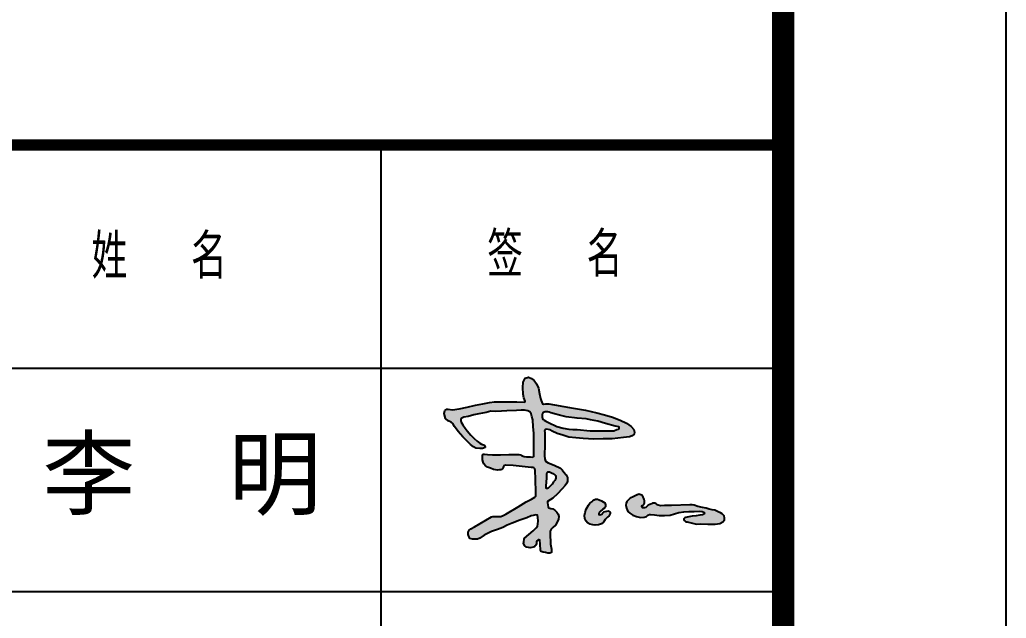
# Model space of a CAD drawing. Extents: x -417156 to 1571408, y 205758 to 1045562.
# Drawn here: x 1562570 to 1571408, y 912092 to 917454 of the extents above; entities that cross this region are included whole.
import ezdxf

# ---------------------------------------------------------------- set-up
doc = ezdxf.new("R2010")
doc.units = 0
doc.header["$LTSCALE"] = 1000
doc.header["$MEASUREMENT"] = 0
doc.layers.get('0').update_dxf_attribs({"linetype": 'CONTINUOUS'})
for name, color, linetype in [('PUB_TEXT', 7, 'CONTINUOUS'), ('PUB_TITLE', 4, 'CONTINUOUS'), ('签名', 255, 'CONTINUOUS')]:
    doc.layers.add(name, color=color, linetype=linetype)
doc.styles.add('-黑体', font='simhei.ttf', dxfattribs={"width": 0.8})
doc.styles.add('TQ', font='txt.shx', dxfattribs={"width": 0.8, "bigfont": 'hztxt.shx'})

msp = doc.modelspace()

# ---------------------------------------------------------------- hatches: boundary and pattern name
h = msp.add_hatch(color=7)
h.paths.add_polyline_path([(1567273.5, 913760), (1567271.4, 913771.9), (1567273.2, 913778.7), (1567278.9, 913783.8), (1567291.8, 913786.8), (1567318.8, 913779.5), (1567340, 913768), (1567385.8, 913747.2), (1567434.6, 913731.6), (1567490.7, 913715), (1567552.1, 913709.8), (1567618.6, 913702.6), (1567713.2, 913697.4), (1567798.4, 913698.4), (1567876.4, 913699.4), (1567980.4, 913712.5), (1568033.8, 913717.5), (1568057.6, 913727.3), (1568074.1, 913742.9), (1568078.2, 913760.2), (1568073.3, 913783.2), (1568049.4, 913811.1), (1568006.8, 913839.8), (1567949.5, 913867.8), (1567879.4, 913892.3), (1567809.2, 913915.7), (1567739.1, 913933.2), (1567638.3, 913955.4), (1567494.2, 913981.3), (1567311.1, 914012.8), (1567282.8, 914013.9), (1567263.7, 914011), (1567252.7, 914014.5), (1567247, 914026.7), (1567241.2, 914044), (1567237.1, 914060.4), (1567228.1, 914103.1), (1567216.6, 914152.4), (1567201, 914191), (1567180.4, 914222.2), (1567156.6, 914240.3), (1567127, 914251.8), (1567099.8, 914242.7), (1567080.1, 914207.4), (1567077.6, 914160.6), (1567080.2, 914099.3), (1567086.7, 914065.6), (1567099.1, 914037), (1567092.4, 914027.7), (1567024, 914029.6), (1566955.6, 914030.5), (1566824, 914032.2), (1566777.8, 914025.7), (1566717.7, 914013.7), (1566653.9, 914002.6), (1566578.1, 913984.2), (1566506, 913969.4), (1566448.7, 913959.2), (1566408.9, 913964.8), (1566396.9, 913964.8), (1566379.3, 913954.6), (1566373.8, 913926.9), (1566385, 913883.2), (1566409, 913860.1), (1566436.8, 913848.1), (1566450.6, 913837), (1566464.5, 913811.1), (1566498.7, 913765.9), (1566540.3, 913718.8), (1566610, 913649.6), (1566634.2, 913627.7), (1566657.6, 913616.7), (1566691.2, 913613.8), (1566717.5, 913613.8), (1566740.2, 913623.3), (1566739.7, 913626.3), (1566739.4, 913628.5), (1566737.7, 913634.1), (1566734.1, 913640.5), (1566725.8, 913646), (1566708.4, 913652.4), (1566693.4, 913661.5), (1566667.5, 913678.6), (1566640.7, 913701.7), (1566613, 913733.1), (1566579.7, 913771.9), (1566559.4, 913795), (1566539.2, 913823.8), (1566526.4, 913849.5), (1566520.7, 913863.3), (1566520.7, 913874.6), (1566525.2, 913881.4), (1566549.1, 913893.9), (1566588.6, 913901.1), (1566638.5, 913915.7), (1566682.1, 913925), (1566747.6, 913936.4), (1566790.2, 913947.9), (1566836.2, 913945.7), (1566886.1, 913948.8), (1566935, 913949.9), (1567020.2, 913953), (1567061.8, 913955.1), (1567092.9, 913957.1), (1567121, 913950.9), (1567139.7, 913941.6), (1567151.1, 913925), (1567159.4, 913901.1), (1567165.7, 913869.9), (1567170.9, 913807.6), (1567175, 913751.6), (1567175.6, 913573), (1567175, 913540.1), (1567167.5, 913534.3), (1567146.1, 913537.2), (1567109.6, 913539.5), (1567088.8, 913542.4), (1567066.3, 913550.5), (1567057, 913556.3), (1567040.7, 913558.4), (1566953.4, 913558.4), (1566876.5, 913557.2), (1566805.9, 913556.7), (1566760.8, 913560.1), (1566733.1, 913563), (1566722.1, 913561.9), (1566716.3, 913556.1), (1566715.7, 913535.9), (1566716.3, 913512.8), (1566722.1, 913490.8), (1566727.3, 913476.4), (1566744.1, 913459), (1566762, 913444.6), (1566786.9, 913435.4), (1566815.8, 913425), (1566850.4, 913419.9), (1566867.5, 913421.1), (1566881.9, 913422.4), (1566890, 913424.4), (1566896.1, 913431.1), (1566900.3, 913442.7), (1566903, 913450.7), (1566906.9, 913456.6), (1566921.6, 913464.1), (1566991, 913460.5), (1567151.4, 913443.9), (1567165.8, 913442.9), (1567176.7, 913440), (1567186.1, 913431.7), (1567188.7, 913415), (1567189.7, 913339.2), (1567195.3, 913219.2), (1567194.9, 913201.3), (1567193.3, 913185.9), (1567185, 913177.1), (1567155.4, 913160.6), (1567106.9, 913134.4), (1567035.4, 913090), (1566924.9, 913024.9), (1566900.1, 913013.6), (1566879.2, 913004.6), (1566859.9, 913004), (1566838.6, 913003.4), (1566821.3, 913005), (1566809.7, 913003.7), (1566796, 912999.6), (1566644.8, 912911), (1566612.9, 912893.6), (1566595.9, 912880.7), (1566587.7, 912862.7), (1566587.7, 912842.7), (1566595.9, 912818.6), (1566602.1, 912806.7), (1566627.8, 912800.6), (1566658.7, 912799.6), (1566671.5, 912801.6), (1566692.7, 912810.6), (1566732.2, 912836.5), (1566797, 912870), (1566851.2, 912888.1), (1566898.1, 912904.5), (1566938.4, 912925), (1566981.1, 912943.9), (1567051.2, 912970.1), (1567113.6, 912991.4), (1567152.3, 913009.5), (1567170.4, 913013.6), (1567194.2, 913020.2), (1567208.2, 913016.1), (1567210.6, 912995.5), (1567214.7, 912964.3), (1567212.3, 912936.4), (1567209.8, 912918.4), (1567196.7, 912901.1), (1567171.2, 912875.7), (1567131.7, 912843.6), (1567093.6, 912809.9), (1567088.6, 912800.8), (1567086.8, 912778.4), (1567084, 912760.6), (1567094.6, 912740.5), (1567109.6, 912730.4), (1567127.9, 912726.8), (1567143.5, 912724.5), (1567157.2, 912726.3), (1567169.1, 912727.7), (1567181.5, 912732.3), (1567188.8, 912741), (1567194.7, 912747.4), (1567199.3, 912760.6), (1567199.3, 912768.4), (1567200.7, 912777.1), (1567203.4, 912784.8), (1567211.2, 912791.7), (1567214.8, 912794), (1567221.2, 912795.8), (1567228.6, 912792.1), (1567230.9, 912782.5), (1567233.6, 912764.3), (1567233.9, 912743.1), (1567234.5, 912713.9), (1567234.5, 912700.9), (1567241.7, 912690.5), (1567259.9, 912685.3), (1567280.1, 912682.7), (1567302.2, 912676.2), (1567319.7, 912674.2), (1567333.1, 912680.4), (1567333.1, 912711.9), (1567326.5, 912756.6), (1567322, 912853.9), (1567321.3, 912872.2), (1567331.5, 912889), (1567347.6, 912905.8), (1567369.5, 912924.8), (1567388.6, 912960), (1567398.1, 912980.4), (1567399.5, 913005.3), (1567393.7, 913025), (1567381.2, 913044), (1567363.3, 913060.4), (1567346.5, 913071.4), (1567329.2, 913074.8), (1567309, 913081.2), (1567303.2, 913089.3), (1567300.9, 913109.5), (1567299.1, 913127.4), (1567298.3, 913139.5), (1567346.2, 913168.6), (1567388.3, 913206), (1567428.4, 913252.5), (1567457.7, 913280.3), (1567472.3, 913301.5), (1567478.9, 913321.2), (1567477.5, 913352.9), (1567464.3, 913378.4), (1567446, 913402.5), (1567428.5, 913423), (1567415.3, 913436.8), (1567358.2, 913462.5), (1567305.6, 913484.7), (1567280.1, 913499.4), (1567273.1, 913521.6), (1567270.7, 913548.4), (1567273.5, 913650.3)])
h.paths.add_polyline_path([(1567307.6, 913844.9), (1567284.8, 913857.7), (1567269.2, 913865.5), (1567258.3, 913873.3), (1567252.8, 913882.9), (1567251.9, 913896.6), (1567251.4, 913924), (1567254.3, 913927.5), (1567256.9, 913931.7), (1567262, 913935.9), (1567270, 913938.5), (1567277.8, 913940.1), (1567291.3, 913940.7), (1567301.9, 913940.4), (1567314.8, 913938.5), (1567328.7, 913934), (1567362, 913923.8), (1567407.3, 913910.9), (1567466.5, 913898), (1567563, 913885.8), (1567644, 913877.5), (1567683.5, 913871.2), (1567750, 913857.7), (1567818.6, 913835.9), (1567903.5, 913814.3), (1567923.9, 913810.6), (1567934.5, 913807.4), (1567939.7, 913804.1), (1567941, 913798.8), (1567941.4, 913794.4), (1567935.3, 913786.6), (1567920.3, 913782.2), (1567891.6, 913771.6), (1567852, 913771), (1567795.9, 913772.2), (1567742.2, 913772.2), (1567681.4, 913771), (1567565.4, 913783.9), (1567524.5, 913783.9), (1567489.5, 913786.3), (1567438.1, 913795.6), (1567383.1, 913809.6)], flags=16)
h.paths.add_polyline_path([(1567302, 913403.7), (1567308.5, 913404.8), (1567317.8, 913403.7), (1567345, 913388.4), (1567356, 913383.9), (1567363.3, 913377.9), (1567369.3, 913370.6), (1567372, 913361.5), (1567373.4, 913347.3), (1567370.2, 913337.3), (1567364.2, 913326.8), (1567353.7, 913313.1), (1567339.1, 913293.9), (1567324.9, 913279.7), (1567312.1, 913266.9), (1567304.3, 913257.3), (1567298.9, 913254.1), (1567292.8, 913254.3), (1567289.8, 913256.1), (1567287.1, 913261.3), (1567286.9, 913272.2), (1567289.9, 913318.3), (1567291.1, 913345.5), (1567292.4, 913357.7), (1567293.8, 913366.3), (1567293.8, 913384.6), (1567294.9, 913397.5), (1567297, 913402)], flags=16)
h = msp.add_hatch(color=7)
h.paths.add_polyline_path([(1567836.8, 912997.7), (1567851.2, 913008.5), (1567856.4, 913019.8), (1567859.5, 913033.6), (1567858.4, 913042.4), (1567852.3, 913049.6), (1567844, 913053.2), (1567830.2, 913051.6), (1567815.8, 913048), (1567802.9, 913046), (1567794.2, 913036.7), (1567785.9, 913025.9), (1567775.1, 913020.3), (1567765.9, 913018.2), (1567759.7, 913021.3), (1567757.7, 913029), (1567761.8, 913038.3), (1567769.5, 913048.5), (1567795.2, 913069.8), (1567809.1, 913077.5), (1567818, 913090.6), (1567817.6, 913107.7), (1567815.6, 913118.6), (1567811.9, 913126), (1567797.7, 913136.1), (1567781, 913144.2), (1567761.9, 913152.4), (1567746, 913158.9), (1567727.7, 913158.9), (1567715.9, 913153.4), (1567705.2, 913145.2), (1567694.4, 913135.4), (1567679, 913122.6), (1567664.6, 913104.1), (1567645.6, 913070.2), (1567635.8, 913039.7), (1567629.6, 913013), (1567632.7, 912986.8), (1567645, 912962.1), (1567657.4, 912946.7), (1567676.4, 912934.4), (1567703.2, 912928.7), (1567726.3, 912925.7), (1567756.6, 912929.2), (1567782.3, 912938), (1567799.3, 912954.4), (1567816.3, 912977.5)])
h.paths.add_polyline_path([(1568798.6, 913059.5), (1568772.3, 913064.6), (1568748.2, 913070.5), (1568721.1, 913079.2), (1568686.1, 913084.3), (1568645.1, 913094.6), (1568613, 913104.1), (1568593.2, 913107), (1568574.2, 913107), (1568409.5, 913103.1), (1568380.2, 913103.1), (1568347.3, 913101), (1568312.3, 913100.5), (1568291.2, 913105.1), (1568281, 913109.2), (1568272.2, 913116.9), (1568258.9, 913123.1), (1568238.7, 913123.6), (1568229.5, 913116.4), (1568216.1, 913110.8), (1568201.7, 913105.1), (1568190.4, 913095.4), (1568178.8, 913085.2), (1568167.6, 913081.6), (1568159.2, 913082.6), (1568149.3, 913082.4), (1568144.2, 913089), (1568143.7, 913096.1), (1568147.8, 913101.7), (1568154.9, 913106), (1568160, 913110.6), (1568167.2, 913122.8), (1568168.1, 913135), (1568167.5, 913144), (1568165.9, 913157.5), (1568161.7, 913166.5), (1568155.3, 913176.8), (1568150.8, 913185.4), (1568142.7, 913193.5), (1568135.3, 913198.3), (1568127, 913201.2), (1568115.4, 913203.1), (1568110.6, 913201.5), (1568106, 913199.1), (1568100.6, 913197.3), (1568065.5, 913181.2), (1568039.2, 913168.1), (1568020.2, 913150.5), (1568009.2, 913138.1), (1568002.6, 913122.8), (1567999.7, 913104.5), (1568004.8, 913077.5), (1568019.4, 913047.6), (1568035.5, 913034.4), (1568062.6, 913016.9), (1568094.7, 913005.2), (1568132.7, 912995), (1568163.4, 912996.5), (1568183.9, 913004.5), (1568197.8, 913014.7), (1568210.9, 913021.3), (1568222.6, 913021.3), (1568258.5, 913019.8), (1568297.5, 913012.5), (1568345.9, 913011.6), (1568396.7, 913015.3), (1568437.6, 913028), (1568476.2, 913040.8), (1568519.4, 913046.6), (1568565, 913049), (1568611.7, 913050.1), (1568660.8, 913051), (1568683.4, 913048.1), (1568697.8, 913043.4), (1568703.6, 913037.7), (1568700.8, 913023.9), (1568686.2, 913017.8), (1568662.6, 913015), (1568630.9, 913010.5), (1568593, 913006), (1568548.7, 912999), (1568536.8, 912994.9), (1568529.4, 912990.9), (1568520.5, 912983.3), (1568521.3, 912975.1), (1568524.1, 912969), (1568530.4, 912961.7), (1568538.6, 912956.3), (1568550.5, 912955), (1568620.4, 912937.9), (1568634.9, 912936.1), (1568673.6, 912936.8), (1568735.8, 912934.7), (1568801.5, 912934.7), (1568843.2, 912942), (1568868.1, 912955.8), (1568882.7, 912975.5), (1568884.1, 912993.1), (1568880.5, 913008.4), (1568862.9, 913026.7), (1568847.6, 913035.4), (1568827.1, 913047.1)])

# ---------------------------------------------------------------- linework, layer by layer
for points in [[(1566740.2, 913623.3), (1566717.5, 913613.8), (1566691.2, 913613.8), (1566657.6, 913616.7), (1566634.2, 913627.7), (1566610, 913649.6), (1566540.3, 913718.8), (1566498.7, 913765.9), (1566464.5, 913811.1), (1566450.6, 913837), (1566436.8, 913848.1), (1566409, 913860.1), (1566385, 913883.2), (1566373.8, 913926.9), (1566379.3, 913954.6), (1566396.9, 913964.8), (1566408.9, 913964.8), (1566448.7, 913959.2), (1566506, 913969.4), (1566578.1, 913984.2), (1566653.9, 914002.6), (1566717.7, 914013.7), (1566777.8, 914025.7), (1566824, 914032.2), (1566955.6, 914030.5), (1567024, 914029.6), (1567092.4, 914027.7), (1567099.1, 914037), (1567086.7, 914065.6), (1567080.2, 914099.3), (1567077.6, 914160.6), (1567080.1, 914207.4), (1567099.8, 914242.7), (1567127, 914251.8), (1567156.6, 914240.3), (1567180.4, 914222.2), (1567201, 914191), (1567216.6, 914152.4), (1567228.1, 914103.1), (1567237.1, 914060.4), (1567241.2, 914044), (1567247, 914026.7), (1567252.7, 914014.5), (1567263.7, 914011), (1567282.8, 914013.9), (1567311.1, 914012.8), (1567494.2, 913981.3), (1567638.3, 913955.4), (1567739.1, 913933.2), (1567809.2, 913915.7), (1567879.4, 913892.3), (1567949.5, 913867.8), (1568006.8, 913839.8), (1568049.4, 913811.1), (1568073.3, 913783.2), (1568078.2, 913760.2), (1568074.1, 913742.9), (1568057.6, 913727.3), (1568033.8, 913717.5), (1567980.4, 913712.5), (1567876.4, 913699.4), (1567798.4, 913698.4), (1567713.2, 913697.4), (1567618.6, 913702.6), (1567552.1, 913709.8), (1567490.7, 913715), (1567434.6, 913731.6), (1567385.8, 913747.2), (1567340, 913768), (1567318.8, 913779.5), (1567291.8, 913786.8), (1567278.9, 913783.8), (1567273.2, 913778.7), (1567271.4, 913771.9), (1567273.5, 913760), (1567273.5, 913650.3), (1567270.7, 913548.4), (1567273.1, 913521.6), (1567280.1, 913499.4), (1567305.6, 913484.7), (1567358.2, 913462.5), (1567415.3, 913436.8), (1567428.5, 913423), (1567446, 913402.5), (1567464.3, 913378.4), (1567477.5, 913352.9), (1567478.9, 913321.2), (1567472.3, 913301.5), (1567457.7, 913280.3), (1567428.4, 913252.5), (1567388.3, 913206), (1567346.2, 913168.6), (1567298.3, 913139.5), (1567299.1, 913127.4), (1567300.9, 913109.5), (1567303.2, 913089.3), (1567309, 913081.2), (1567329.2, 913074.8), (1567346.5, 913071.4), (1567363.3, 913060.4), (1567381.2, 913044), (1567393.7, 913025), (1567399.5, 913005.3), (1567398.1, 912980.4), (1567388.6, 912960), (1567369.5, 912924.8), (1567347.6, 912905.8), (1567331.5, 912889), (1567321.3, 912872.2), (1567322, 912853.9), (1567326.5, 912756.6), (1567333.1, 912711.9), (1567333.1, 912680.4), (1567319.7, 912674.2), (1567302.2, 912676.2), (1567280.1, 912682.7), (1567259.9, 912685.3), (1567241.7, 912690.5), (1567234.5, 912700.9), (1567234.5, 912713.9), (1567233.9, 912743.1), (1567233.6, 912764.3), (1567230.9, 912782.5), (1567228.6, 912792.1), (1567221.2, 912795.8), (1567214.8, 912794), (1567211.2, 912791.7), (1567203.4, 912784.8), (1567200.7, 912777.1), (1567199.3, 912768.4), (1567199.3, 912760.6), (1567194.7, 912747.4), (1567188.8, 912741), (1567181.5, 912732.3), (1567169.1, 912727.7), (1567157.2, 912726.3), (1567143.5, 912724.5), (1567127.9, 912726.8), (1567109.6, 912730.4), (1567094.6, 912740.5), (1567084, 912760.6), (1567086.8, 912778.4), (1567088.6, 912800.8), (1567093.6, 912809.9), (1567131.7, 912843.6), (1567171.2, 912875.7), (1567196.7, 912901.1), (1567209.8, 912918.4), (1567212.3, 912936.4), (1567214.7, 912964.3), (1567210.6, 912995.5), (1567208.2, 913016.1), (1567194.2, 913020.2), (1567170.4, 913013.6), (1567152.3, 913009.5), (1567113.6, 912991.4), (1567051.2, 912970.1), (1566981.1, 912943.9), (1566938.4, 912925), (1566898.1, 912904.5), (1566851.2, 912888.1), (1566797, 912870), (1566732.2, 912836.5), (1566692.7, 912810.6), (1566671.5, 912801.6), (1566658.7, 912799.6), (1566627.8, 912800.6), (1566602.1, 912806.7), (1566595.9, 912818.6), (1566587.7, 912842.7), (1566587.7, 912862.7), (1566595.9, 912880.7), (1566612.9, 912893.6), (1566644.8, 912911), (1566796, 912999.6), (1566809.7, 913003.7), (1566821.3, 913005), (1566838.6, 913003.4), (1566859.9, 913004), (1566879.2, 913004.6), (1566900.1, 913013.6), (1566924.9, 913024.9), (1567035.4, 913090), (1567106.9, 913134.4), (1567155.4, 913160.6), (1567185, 913177.1), (1567193.3, 913185.9), (1567194.9, 913201.3), (1567195.3, 913219.2), (1567189.7, 913339.2), (1567188.7, 913415), (1567186.1, 913431.7), (1567176.7, 913440), (1567165.8, 913442.9), (1567151.4, 913443.9), (1566991, 913460.5), (1566921.6, 913464.1), (1566906.9, 913456.6), (1566903, 913450.7), (1566900.3, 913442.7), (1566896.1, 913431.1), (1566890, 913424.4), (1566881.9, 913422.4), (1566867.5, 913421.1), (1566850.4, 913419.9), (1566815.8, 913425), (1566786.9, 913435.4), (1566762, 913444.6), (1566744.1, 913459), (1566727.3, 913476.4), (1566722.1, 913490.8), (1566716.3, 913512.8), (1566715.7, 913535.9), (1566716.3, 913556.1), (1566722.1, 913561.9), (1566733.1, 913563), (1566760.8, 913560.1), (1566805.9, 913556.7), (1566876.5, 913557.2), (1566953.4, 913558.4), (1567040.7, 913558.4), (1567057, 913556.3), (1567066.3, 913550.5), (1567088.8, 913542.4), (1567109.6, 913539.5), (1567146.1, 913537.2), (1567167.5, 913534.3), (1567175, 913540.1), (1567175.6, 913573), (1567175, 913751.6), (1567170.9, 913807.6), (1567165.7, 913869.9), (1567159.4, 913901.1), (1567151.1, 913925), (1567139.7, 913941.6), (1567121, 913950.9), (1567092.9, 913957.1), (1567061.8, 913955.1), (1567020.2, 913953), (1566935, 913949.9), (1566886.1, 913948.8), (1566836.2, 913945.7), (1566790.2, 913947.9), (1566747.6, 913936.4), (1566682.1, 913925), (1566638.5, 913915.7), (1566588.6, 913901.1), (1566549.1, 913893.9), (1566525.2, 913881.4), (1566520.7, 913874.6), (1566520.7, 913863.3), (1566526.4, 913849.5), (1566539.2, 913823.8), (1566559.4, 913795), (1566579.7, 913771.9), (1566613, 913733.1), (1566640.7, 913701.7), (1566667.5, 913678.6), (1566693.4, 913661.5), (1566708.4, 913652.4), (1566725.8, 913646), (1566734.1, 913640.5), (1566737.7, 913634.1), (1566739.4, 913628.5), (1566739.7, 913626.3)], [(1567251.4, 913924), (1567251.9, 913896.6), (1567252.8, 913882.9), (1567258.3, 913873.3), (1567269.2, 913865.5), (1567284.8, 913857.7), (1567307.6, 913844.9), (1567383.1, 913809.6), (1567438.1, 913795.6), (1567489.5, 913786.3), (1567524.5, 913783.9), (1567565.4, 913783.9), (1567681.4, 913771), (1567742.2, 913772.2), (1567795.9, 913772.2), (1567852, 913771), (1567891.6, 913771.6), (1567920.3, 913782.2), (1567935.3, 913786.6), (1567941.4, 913794.4), (1567941, 913798.8), (1567939.7, 913804.1), (1567934.5, 913807.4), (1567923.9, 913810.6), (1567903.5, 913814.3), (1567818.6, 913835.9), (1567750, 913857.7), (1567683.5, 913871.2), (1567644, 913877.5), (1567563, 913885.8), (1567466.5, 913898), (1567407.3, 913910.9), (1567362, 913923.8), (1567328.7, 913934), (1567314.8, 913938.5), (1567301.9, 913940.4), (1567291.3, 913940.7), (1567277.8, 913940.1), (1567270, 913938.5), (1567262, 913935.9), (1567256.9, 913931.7), (1567254.3, 913927.5)], [(1567293.8, 913366.3), (1567293.8, 913384.6), (1567294.9, 913397.5), (1567297, 913402), (1567302, 913403.7), (1567308.5, 913404.8), (1567317.8, 913403.7), (1567345, 913388.4), (1567356, 913383.9), (1567363.3, 913377.9), (1567369.3, 913370.6), (1567372, 913361.5), (1567373.4, 913347.3), (1567370.2, 913337.3), (1567364.2, 913326.8), (1567353.7, 913313.1), (1567339.1, 913293.9), (1567324.9, 913279.7), (1567312.1, 913266.9), (1567304.3, 913257.3), (1567298.9, 913254.1), (1567292.8, 913254.3), (1567289.8, 913256.1), (1567287.1, 913261.3), (1567286.9, 913272.2), (1567289.9, 913318.3), (1567291.1, 913345.5), (1567292.4, 913357.7)], [(1567715.9, 913153.4), (1567727.7, 913158.9), (1567746, 913158.9), (1567761.9, 913152.4), (1567781, 913144.2), (1567797.7, 913136.1), (1567811.9, 913126), (1567815.6, 913118.6), (1567817.6, 913107.7), (1567818, 913090.6), (1567809.1, 913077.5), (1567795.2, 913069.8), (1567769.5, 913048.5), (1567761.8, 913038.3), (1567757.7, 913029), (1567759.7, 913021.3), (1567765.9, 913018.2), (1567775.1, 913020.3), (1567785.9, 913025.9), (1567794.2, 913036.7), (1567802.9, 913046), (1567815.8, 913048), (1567830.2, 913051.6), (1567844, 913053.2), (1567852.3, 913049.6), (1567858.4, 913042.4), (1567859.5, 913033.6), (1567856.4, 913019.8), (1567851.2, 913008.5), (1567836.8, 912997.7), (1567816.3, 912977.5), (1567799.3, 912954.4), (1567782.3, 912938), (1567756.6, 912929.2), (1567726.3, 912925.7), (1567703.2, 912928.7), (1567676.4, 912934.4), (1567657.4, 912946.7), (1567645, 912962.1), (1567632.7, 912986.8), (1567629.6, 913013), (1567635.8, 913039.7), (1567645.6, 913070.2), (1567664.6, 913104.1), (1567679, 913122.6), (1567694.4, 913135.4), (1567705.2, 913145.2)], [(1568100.6, 913197.3), (1568065.5, 913181.2), (1568039.2, 913168.1), (1568020.2, 913150.5), (1568009.2, 913138.1), (1568002.6, 913122.8), (1567999.7, 913104.5), (1568004.8, 913077.5), (1568019.4, 913047.6), (1568035.5, 913034.4), (1568062.6, 913016.9), (1568094.7, 913005.2), (1568132.7, 912995), (1568163.4, 912996.5), (1568183.9, 913004.5), (1568197.8, 913014.7), (1568210.9, 913021.3), (1568222.6, 913021.3), (1568258.5, 913019.8), (1568297.5, 913012.5), (1568345.9, 913011.6), (1568396.7, 913015.3), (1568437.6, 913028), (1568476.2, 913040.8), (1568519.4, 913046.6), (1568565, 913049), (1568611.7, 913050.1), (1568660.8, 913051), (1568683.4, 913048.1), (1568697.8, 913043.4), (1568703.6, 913037.7), (1568700.8, 913023.9), (1568686.2, 913017.8), (1568662.6, 913015), (1568630.9, 913010.5), (1568593, 913006), (1568548.7, 912999), (1568536.8, 912994.9), (1568529.4, 912990.9), (1568520.5, 912983.3), (1568521.3, 912975.1), (1568524.1, 912969), (1568530.4, 912961.7), (1568538.6, 912956.3), (1568550.5, 912955), (1568620.4, 912937.9), (1568634.9, 912936.1), (1568673.6, 912936.8), (1568735.8, 912934.7), (1568801.5, 912934.7), (1568843.2, 912942), (1568868.1, 912955.8), (1568882.7, 912975.5), (1568884.1, 912993.1), (1568880.5, 913008.4), (1568862.9, 913026.7), (1568847.6, 913035.4), (1568827.1, 913047.1), (1568798.6, 913059.5), (1568772.3, 913064.6), (1568748.2, 913070.5), (1568721.1, 913079.2), (1568686.1, 913084.3), (1568645.1, 913094.6), (1568613, 913104.1), (1568593.2, 913107), (1568574.2, 913107), (1568409.5, 913103.1), (1568380.2, 913103.1), (1568347.3, 913101), (1568312.3, 913100.5), (1568291.2, 913105.1), (1568281, 913109.2), (1568272.2, 913116.9), (1568258.9, 913123.1), (1568238.7, 913123.6), (1568229.5, 913116.4), (1568216.1, 913110.8), (1568201.7, 913105.1), (1568190.4, 913095.4), (1568178.8, 913085.2), (1568167.6, 913081.6), (1568159.2, 913082.6), (1568149.3, 913082.4), (1568144.2, 913089), (1568143.7, 913096.1), (1568147.8, 913101.7), (1568154.9, 913106), (1568160, 913110.6), (1568167.2, 913122.8), (1568168.1, 913135), (1568167.5, 913144), (1568165.9, 913157.5), (1568161.7, 913166.5), (1568155.3, 913176.8), (1568150.8, 913185.4), (1568142.7, 913193.5), (1568135.3, 913198.3), (1568127, 913201.2), (1568115.4, 913203.1), (1568110.6, 913201.5), (1568106, 913199.1)]]:
    msp.add_lwpolyline(points, close=True)
at = {"layer": 'PUB_TITLE', "color": 4}
for p, q in [((1565808.3, 902331.3), (1565808.3, 916331.3)), ((1558408.4, 914331.3), (1569408.4, 914331.3)), ((1558408.4, 912331.3), (1569408.4, 912331.3))]:
    msp.add_line(p, q, dxfattribs=at)
at = {"layer": 'PUB_TITLE'}
msp.add_lwpolyline([(1403208.4, 867803.1), (1571408.4, 867803.1), (1571408.4, 986603.1), (1403208.4, 986603.1)], close=True, dxfattribs=at)
at = {"layer": 'PUB_TITLE', "const_width": 200}
msp.add_lwpolyline([(1408208.4, 869803.1), (1569408.4, 869803.1), (1569408.4, 984603.1), (1408208.4, 984603.1)], close=True, dxfattribs=at)
at = {"layer": 'PUB_TITLE', "color": 4, "const_width": 100}
msp.add_lwpolyline([(1558408.4, 916331.3), (1569408.4, 916331.3)], dxfattribs=at)

# ---------------------------------------------------------------- texts
at = {"layer": 'PUB_TEXT', "color": 2, "char_height": 400, "width": 3359.661, "attachment_point": 1, "style": 'TQ'}
for s, insert in [('姓  名', (1563214.2, 915534.3)), ('签  名', (1566758.5, 915550.6))]:
    msp.add_mtext(s, dxfattribs=dict(at, insert=insert))
at = {"layer": '签名', "linetype": 'CONTINUOUS', "style": '-黑体'}
msp.add_text('李  明', height=612, dxfattribs=at).set_placement((1562772.1, 913082.2))

doc.saveas('drawing.dxf')
